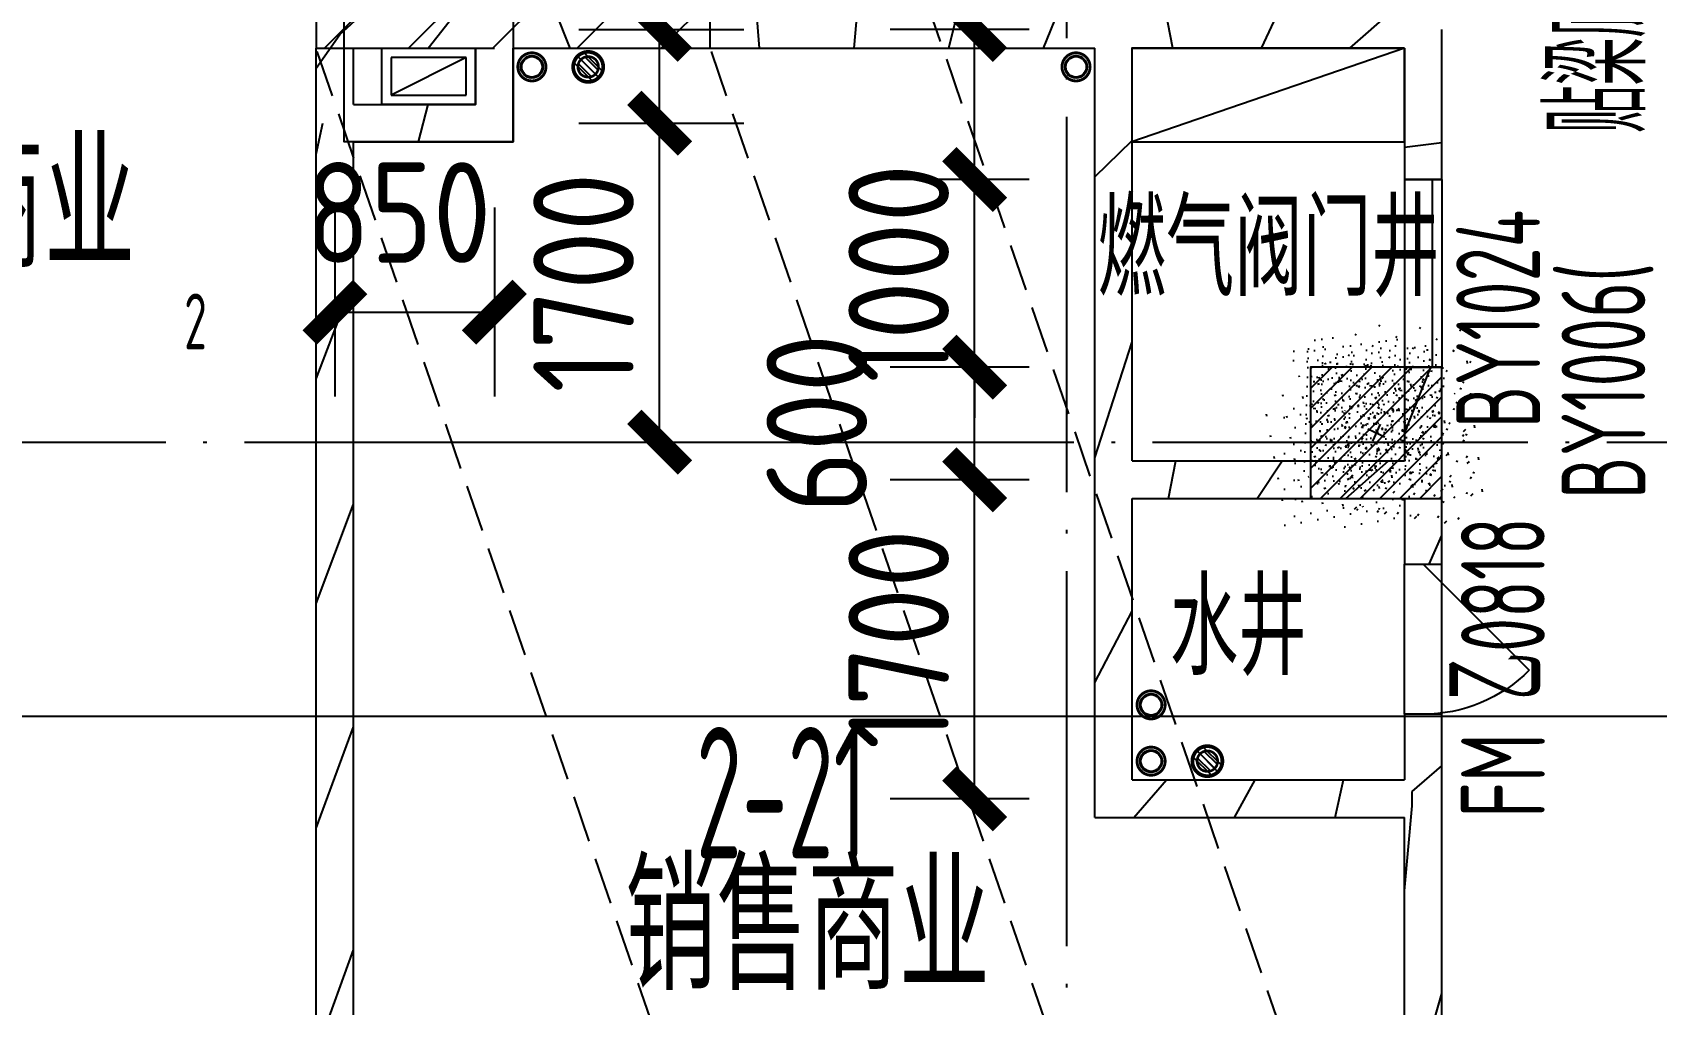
# Model space of a CAD drawing. Header units: inches. Extents: x 0 to 1813292486, y 0 to 3473589894.
# Drawn here: x 600526374 to 600535030, y 3473209421 to 3473214601 of the extents above; entities that cross this region are included whole.
import ezdxf
from ezdxf.enums import TextEntityAlignment as Align
from ezdxf.xclip import XClip

# ---------------------------------------------------------------- set-up
doc = ezdxf.new("R2010")
doc.units = ezdxf.units.IN
doc.header["$LTSCALE"] = 1000
doc.header["$MEASUREMENT"] = 0
doc.header["$XCLIPFRAME"] = 2
for name, pattern in [('AX-MALL-GIRD-200$0$DOTE', [2.4200000000000004, 2, -0.2, 0.02, -0.2]), ('AX-MALL-WALL-P02-QT$0$DASH', [0.35, 0.25, -0.1]), ('PX-MALL-P02-LG$0$CONTINOUS', [0]), ('PX-MALL-P02-LG$0$DASHED', [0.75, 0.5, -0.25])]:
    doc.linetypes.add(name, pattern=pattern)
for name, color, linetype in [('A-Anno-Note', 241, 'Continuous'), ('AX-MALL-DIM-P02$0$A-Anno-Dims', 3, 'Continuous'), ('AX-MALL-DIM-P02$0$A-Detl-Thin', 131, 'Continuous'), ('AX-MALL-GIRD-200$0$A-Grid', 222, 'AX-MALL-GIRD-200$0$DOTE'), ('AX-MALL-P02-200$0$A-Anno-Note', 241, 'Continuous'), ('AX-MALL-WALL-P02$0$A-Anno-Note', 241, 'Continuous'), ('AX-MALL-WALL-P02-QT$0$A-Detl-Patt', 8, 'Continuous'), ('AX-MALL-WALL-P02-QT$0$A-Detl-Thin', 131, 'Continuous'), ('AX-MALL-WALL-P02-QT$0$A-Wall', 2, 'Continuous'), ('AX-MALL-WALL-P02-QT$0$A-Wall-Patt', 13, 'Continuous'), ('AX-MALL-WALL-P02-QT$0$A-Wind', 4, 'Continuous'), ('AX-MALL-WORD-P02$0$A-Anno-Note', 241, 'Continuous'), ('AX-MALL-WORD-P02$0$A-Spac-Iden', 231, 'Continuous'), ('AX-MALL-WORD-P02$0$A-Wind-Iden', 11, 'Continuous'), ('AX-MALL-ZTKD-P02$0$A-Anno-Note', 241, 'Continuous'), ('MX-MALL-P02-LG$0$M-AC-DUCT-SAD', 90, 'Continuous'), ('MX-MALL-P02-LG$0$M-VT-DUCT-FLG', 40, 'Continuous'), ('MX-MALL-P02-LG$0$M-VT-DUCT-KED', 170, 'Continuous'), ('MX-MALL-P02-LG$0$M-VT-DUCT-SAD', 90, 'Continuous'), ('PX-MALL-P02-LG$0$P-Drain-Fldr', 4, 'Continuous'), ('PX-MALL-P02-LG$0$P-Drain-Fldr-ARCH', 161, 'Continuous'), ('PX-MALL-P02-LG$0$P-Drain-Fldr-W100', 4, 'Continuous'), ('PX-MALL-P02-LG$0$P-Drain-Fldr-W50', 4, 'Continuous'), ('PX-MALL-P02-LG$0$P-Pipe-Risr', 7, 'Continuous'), ('PX-MALL-P02-LG$0$P-Pipe-Risr-Arch', 6, 'Continuous'), ('PX-MALL-P02-LG$0$P-Pipe-Risr-W100', 6, 'Continuous'), ('PX-MALL-P02-LG$0$P-Pipe-Risr-W50', 6, 'Continuous'), ('PX-MALL-P02-LG$0$P-Sewr-Pipe', 123, 'PX-MALL-P02-LG$0$CONTINOUS'), ('PX-MALL-P02-LG$0$P-Wast-Pipe', 143, 'PX-MALL-P02-LG$0$DASHED'), ('PX-MALL-P02-LG$0$P-WatS-pipe', 61, 'Continuous'), ('SX-MALL-WALL-L-1F~2F$0$S-COLU', 30, 'Continuous'), ('SX-MALL-WALL-L-1F~2F$0$S-PATT-WALL', 83, 'Continuous'), ('SX-MALL-WALL-L-1F~2F$0$单形心', 4, 'Continuous')]:
    doc.layers.add(name, color=color, linetype=linetype)
doc.layers.add('MX-MALL-P02-LG$0$M-AUX-TO-ARCH', color=1, linetype='Continuous', plot=False)
doc.styles.add('AX-MALL-DIM-P02$0$_TCH_DIM_T3', font='gbenor.shx')
doc.styles.add('AX-MALL-WORD-P02$0$_TCH_SPACE', font='gbenor.shx', dxfattribs={"bigfont": 'gbcbig.shx'})
doc.styles.add('AX-MALL-WORD-P02$0$_TCH_WINDOW', font='gbenor.shx', dxfattribs={"bigfont": 'gbcbig.shx'})
doc.styles.add('AX-MALL-WORD-P02$0$STANDARD', font='gbenor.shx', dxfattribs={"bigfont": 'gbcbig.shx'})
doc.styles.add('PX-MALL-P02-LG$0$jzfz', font='gbenor.shx', dxfattribs={"bigfont": 'gbcbig.shx'})
doc.dimstyles.new('AX-MALL-DIM-P02$0$_TCH_ARCH&&180', dxfattribs={"dimtxt": 535.5, "dimasz": 270, "dimexe": 450, "dimexo": 450, "dimgap": 137.25, "dimtad": 1, "dimdec": 0, "dimzin": 0, "dimdsep": 46, "dimtxsty": 'AX-MALL-DIM-P02$0$_TCH_DIM_T3', "dimblk": 'AX-MALL-DIM-P02$0$_ArchTick', "dimcen": 0.09, "dimclrt": 7, "dimazin": 2, "dimtfac": 1, "dimtdec": 0, "dimtix": 1, "dimtmove": 2, "dimatfit": 3, "dimfxl": 500, "dimtolj": 1, "dimtzin": 0, "dimarcsym": 0})
pattern_1 = [(45, (0, 359.0227), (-353.55353201463, 353.55353201463), [])]

# ---------------------------------------------------------------- blocks, each defined once
blk = doc.blocks.new('AX-MALL-WORD-P02')
at = {"layer": 'AX-MALL-WORD-P02$0$A-Anno-Note', "style": 'AX-MALL-WORD-P02$0$STANDARD'}
for s, height, p in [('销售商业', 675.177304964539, (600332132.9436755, 3473092245.90126)), ('燃气阀门井', 506.3829787234042, (600338708.8143997, 3473089636.919229)), ('水井', 506.3829787234042, (600338364.9776108, 3473087610.214985)), ('销售商业', 675.177304964539, (600335058.386991, 3473087050.833511))]:
    blk.add_text(s, height=height, rotation=339.5681613092015, dxfattribs=at).set_placement(p)
at = {"layer": 'AX-MALL-WORD-P02$0$A-Anno-Note', "style": 'AX-MALL-WORD-P02$0$STANDARD', "width": 0.6}
blk.add_text('2-21', height=700, rotation=339.5681613092015, dxfattribs=at).set_placement((600335657.3179741, 3473087575.419177))
at = {"layer": 'AX-MALL-WORD-P02$0$A-Spac-Iden', "style": 'AX-MALL-WORD-P02$0$_TCH_SPACE', "width": 0.7}
blk.add_text('2', height=297.5, rotation=339.5681613091017, dxfattribs=at).set_placement((600334047.7163976, 3473091070.019037))
at = {"layer": 'AX-MALL-WORD-P02$0$A-Wind-Iden', "style": 'AX-MALL-WORD-P02$0$_TCH_WINDOW', "width": 0.7}
for s, height, rotation, p in [('贴梁底', 506.3829787234042, 69.56816112945486, (600341746.8900734, 3473089430.504557)), ('BY1024', 446.25, 69.56816112945486, (600340672.6995649, 3473088153.74001)), ('BY1006(', 446.25, 69.56816112945486, (600341066.6390486, 3473087604.471169)), ('0818', 446.25, 69.56816144878321, (600340280.1084954, 3473087026.495991)), ('乙', 506.3829787234042, 69.56816144878321, (600340190.0314041, 3473086784.697342)), ('FM', 446.25, 69.56816144878321, (600339971.9356589, 3473086199.251522))]:
    blk.add_text(s, height=height, rotation=rotation, dxfattribs=at).set_placement(p)
blk = doc.blocks.new('AX-MALL-GIRD-200')
at = {"layer": 'AX-MALL-GIRD-200$0$A-Grid'}
for p, q in [((600370145.4054303, 3473174495.439316), (600331415.8664808, 3473070531.712234)), ((600218521.0220362, 3473133579.090285), (600576417.0261351, 3473000252.327003))]:
    blk.add_line(p, q, dxfattribs=at)
blk = doc.blocks.new('AX-MALL-WALL-P02-QT$0$tj')
at = {"layer": 'AX-MALL-WALL-P02-QT$0$A-Detl-Patt'}
h = blk.add_hatch(dxfattribs=at)
h.set_pattern_fill('STEEL', color=256, scale=100.0000000000001, angle=50.43183869082386)
h.set_pattern_definition([(75.00000000004839, (-14278.19445574284, 156289.8254051208), (-153.3407249234246, 41.08752340989569), []), (75.00000000004839, (-14317.88195610046, 156358.5661673546), (-153.3407249234246, 41.08752340989569), [])])
edge = h.paths.add_edge_path()
edge.add_line((88101.273016572, 47666.64152574539), (87883.93542659283, 47459.84604215622))
edge.add_line((87883.93542659283, 47459.84604215622), (91571.54751467705, 43584.64122533798))
edge.add_arc((262949.389629302, 558937.705083496), 543101.4133620498, 251.6057364187558, 260.0288666978238)
edge.add_arc((172180.8466627672, -2862.146247219684), 27099.9982179492, 64.7128659603706, 96.9316049602786, ccw=False)
edge.add_arc((262948.9730309481, 558936.3205539446), 543099.9677998082, 261.6155114784545, 271.7251478115656)
edge.add_line((279298.9759148359, 16082.51663446426), (279298.9759315252, 16382.65274763107))
edge.add_arc((262948.9742454757, 558936.3204835369), 542799.9676941936, 261.62020364125146, 271.7261014454634, ccw=False)
edge.add_arc((172180.8456921196, -2862.14609140989), 27400.00151046549, 64.80631838577902, 96.83815911678944)
edge.add_arc((262949.394896181, 558937.7037490648), 542801.4137571028, 251.6136389015772, 260.02417327084333, ccw=False)
edge.add_line((91737.26096642017, 43845.69257831573), (88101.273016572, 47666.64152574539))
blk = doc.blocks.new('SX-MALL-WALL-L-1F~2F$0$BANWANG_XINGXIN')
at = {"color": 0}
for points in [[(0.7071067811865476, 0.7071067811865475), (-0.7071067811865477, -0.7071067811865475)], [(-0.7071067811865475, 0.7071067811865476), (0.7071067811865474, -0.7071067811865477)]]:
    blk.add_lwpolyline(points, dxfattribs=at)
blk = doc.blocks.new('SX-MALL-WALL-L-1F~2F')
at = {"layer": 'SX-MALL-WALL-L-1F~2F$0$S-PATT-WALL'}
h = blk.add_hatch(dxfattribs=at)
h.set_pattern_fill('钢筋混凝土', color=256, scale=15, pattern_type=2)
h.set_pattern_definition([(24.56816131876918, (600333975.7999797, 3473132187.081039), (-31.18316060756021, 68.21004687377882), []), (29.56816131876925, (600333975.7999797, 3473132187.081039), (97.53445422577846, -46.37920049590846), [11.25, -123.75]), (334.5681613187692, (600333975.7999797, 3473132187.081039), (19.88439775835759, 112.9961142864107), [9, -99]), (80.01956131876923, (600333983.9278508, 3473132183.216107), (117.4189029535321, 66.61682170576017), [9.5610285, -105.1713168]), (25.75236131876919, (600333986.2727647, 3473132215.193684), (141.3476152674957, -79.15081590010527), [16.87499999999951, -185.624999999996]), (76.20376131876925, (600333998.0517284, 3473132208.597775), (182.3878362713222, 87.98253900728311), [14.3415432, -157.75695]), (330.7523613187692, (600333986.2727647, 3473132215.193684), (182.387767611897, 87.98268144025062), [13.49999999999975, -148.499999999996]), (0.5681613187692669, (600333997.7108907, 3473132202.92913), (62.82047321120105, -87.84980446922418), [11.25, -123.75]), (305.5681613187692, (600333997.7108907, 3473132202.92913), (72.17288940056439, 89.18848105901375), [9, -99]), (51.01956131876926, (600334002.9459254, 3473132195.60831), (134.9933625470349, 1.33857134020591), [9.5610285, -105.1713168]), (17.06816131876921, (600333975.7999797, 3473132187.081039), (19.14085714793764, 46.15589493924091), [0.75, -97.8, 0.75, -100.5, 0.75, -99.375]), (347.0681613187692, (600333975.7999797, 3473132187.081039), (57.63084699394109, 41.66442757030211), [0.75, -57.3, 0.75, -95.55, 0.75, -37.875]), (307.0681613187692, (600333944.4543812, 3473132198.758194), (73.85474001336534, -31.12342331039777), [0.75, -37.5, 0.75, -117, 0.75, -155.25]), (297.0681613187692, (600333930.398059, 3473132203.994587), (87.2164167648191, -16.46683781742514), [0.75, -48.75, 0.75, -77.69999999999999, 0.75, -110.25])])
h.paths.add_polyline_path([(600340052.0301765, 3473087985.083026), (600340296.3951586, 3473088641.044729), (600339640.4334557, 3473088885.409711), (600339396.0684737, 3473088229.448008)])
at = {"layer": 'SX-MALL-WALL-L-1F~2F$0$S-COLU'}
blk.add_lwpolyline([(600340052.0301765, 3473087985.083026), (600340296.3951586, 3473088641.044729), (600339640.4334557, 3473088885.409711), (600339396.0684737, 3473088229.448008)], close=True, dxfattribs=at)
at = {"layer": 'SX-MALL-WALL-L-1F~2F$0$单形心', "xscale": 50, "yscale": 50, "zscale": 50}
blk.add_blockref('SX-MALL-WALL-L-1F~2F$0$BANWANG_XINGXIN', (600339846.2318162, 3473088435.246369), dxfattribs=at)
blk = doc.blocks.new('SX-MALL-WALL-L-2F~3F')
ref = blk.add_blockref('SX-MALL-WALL-L-1F~2F', (0, 0))
XClip(ref).set_block_clipping_path([(600349769.7341375, 3473074679.418533), (600357001.7302529, 3473071985.287766), (600356499.8725733, 3473070638.124951), (600359302.5086629, 3473069594.060767), (600362345.1765132, 3473077761.653201), (600381551.4312518, 3473070606.759726), (600391553.7259278, 3473066880.611454), (600387749.827644, 3473056669.608357), (600391632.1759799, 3473055223.319679), (600395635.5522461, 3473065969.791956), (600406982.2408491, 3473061742.817497), (600403058.8006672, 3473051210.921831), (600412723.2437257, 3473047610.6332), (600445093.3740637, 3473134503.466942), (600393055.2444371, 3473153889.197227), (600387463.4997383, 3473138878.984498), (600380158.3525343, 3473141600.366193), (600382830.751978, 3473148774.027779), (600388210.8522022, 3473146769.782572), (600390696.2253517, 3473153441.399696), (600277474.697425, 3473195619.741203), (600273446.9822528, 3473184807.934726), (600257129.111771, 3473190886.82031), (600241575.9633431, 3473149136.690594), (600258197.8999482, 3473142944.531458), (600255239.7303221, 3473135003.762026), (600263182.3271956, 3473132044.911624), (600260741.6763649, 3473125493.34496), (600269350.4970673, 3473122286.306632), (600271511.1407766, 3473128086.235537), (600286270.1853781, 3473122588.058336), (600284109.5416689, 3473116788.129431), (600282580.7823727, 3473112684.400902), (600291840.7574171, 3473109234.788475), (600290827.7957876, 3473106515.642598), (600293360.405141, 3473105572.171298), (600294731.2544166, 3473109252.0137), (600323175.4764534, 3473098655.706329), (600321336.3302773, 3473093718.790065), (600344750.773286, 3473084996.222976), (600341987.4689643, 3473077578.540671), (600344583.6790427, 3473076611.376234), (600346015.5062013, 3473080454.904757), (600351201.5612961, 3473078522.947055)])
blk = doc.blocks.new('SX-MALL-WALL-2F~3F')
blk.add_blockref('SX-MALL-WALL-L-2F~3F', (0, 0))
blk = doc.blocks.new('MX-MALL-P02-LG$0$YHJJ-P02')
at = {"layer": 'MX-MALL-P02-LG$0$M-AUX-TO-ARCH', "elevation": 2999.999999999999}
for points in [[(-64709.70742642879, -61399.99999237061), (-64709.70742976665, -62099.99999094009), (-65609.7074290514, -62099.99998998642), (-65609.70742726326, -61399.99999237061)], [(-64909.70742726326, -61599.99999189377), (-64909.70742928982, -61899.99999094009), (-65409.70742833614, -61899.99998950958), (-65409.70742869377, -61599.99999237061)]]:
    blk.add_lwpolyline(points, close=True, dxfattribs=at)
at = {"layer": 'MX-MALL-P02-LG$0$M-VT-DUCT-FLG'}
blk.add_line((-64959.70742813509, -61649.9999913422), (-65359.70742806036, -61849.99999149166), dxfattribs=at)
at = {"layer": 'MX-MALL-P02-LG$0$M-VT-DUCT-KED'}
for p, q in [((-64959.70742813509, -61649.9999913422), (-65359.70742813509, -61649.99999149166)), ((-65359.70742813509, -61649.99999149166), (-65359.70742806036, -61849.99999149166)), ((-64959.70742806036, -61849.9999913422), (-64959.70742813509, -61649.9999913422)), ((-65359.70742806036, -61849.99999149166), (-64959.70742806036, -61849.9999913422))]:
    blk.add_line(p, q, dxfattribs=at)
blk = doc.blocks.new('MX-MALL-P02-LG')
at = {"layer": 'MX-MALL-P02-LG$0$M-AC-DUCT-SAD'}
blk.add_lwpolyline([(600340702.4223077, 3473090303.878153), (600339341.9972006, 3473090810.676428), (600339167.5408295, 3473090342.374069), (600340527.9659364, 3473089835.575793)], close=True, dxfattribs=at)
blk.add_lwpolyline([(600340702.4223071, 3473090303.878151), (600339167.5408293, 3473090342.374068)], dxfattribs=at)
at = {"layer": 'MX-MALL-P02-LG$0$M-VT-DUCT-SAD', "rotation": 339.5681613187875}
blk.add_blockref('MX-MALL-P02-LG$0$YHJJ-P02', (600418393.5374048, 3473127097.242905), dxfattribs=at)
blk = doc.blocks.new('AX-MALL-WALL-P02-QT$0$$WINLIB2D$00000004')
at = {"color": 0}
for points in [[(-0.4999999999999964, 0.5000000000000142), (-0.4999999999999964, -0.4999999999999858)], [(-0.4999999999999964, 0.5000000000000142), (0.5000000000000036, 0.5000000000000142)], [(0.5000000000000036, -0.4999999999999858), (0.5000000000000036, 0.5000000000000142)], [(-0.4999999999999964, 0.240579657589322), (0.5000000000000036, 0.240579657589322)], [(-0.4999999999999964, -0.4999999999999858), (0.5000000000000036, -0.4999999999999858)]]:
    blk.add_lwpolyline(points, dxfattribs=at)
blk = doc.blocks.new('AX-MALL-WALL-P02-QT$0$$DorLib2D$00000114')
at = {"color": 0}
blk.add_line((0.4999999999999964, 3.552713678800501e-15), (-0.2071067811864751, 0.7071067811864857), dxfattribs=at)
blk.add_arc((0.5000000000013856, -1.154631945610163e-12), 1.000000000001696, 135, 180, dxfattribs=at)
blk = doc.blocks.new('AX-MALL-WALL-P02-QT')
at = {"layer": 'AX-MALL-WALL-P02-QT$0$A-Detl-Patt', "linetype": 'AX-MALL-WALL-P02-QT$0$DASH'}
h = blk.add_hatch(dxfattribs=at)
h.set_pattern_fill('ANSI31', color=5, scale=199.9999999999999, angle=-3.81666561775622e-14)
h.set_pattern_definition([(24.56816130921802, (600185298.4270635, 3473279938.045598), (-132.0087131905358, 288.7558651210028), [])])
h.paths.add_polyline_path([(600335267.3240896, 3473092328.651565), (600337235.2091951, 3473091595.556619), (600338491.9433863, 3473094969.073939), (600336524.0582808, 3473095702.168885)])
at = {"layer": 'AX-MALL-WALL-P02-QT$0$A-Wall-Patt'}
h = blk.add_hatch(dxfattribs=at)
h.set_pattern_fill('普通砖', color=256, scale=200, style=0)
h.set_pattern_definition(pattern_1)
h.paths.add_polyline_path([(600335267.32409, 3473092328.651566), (600335395.9421878, 3473092387.451097), (600335337.1426563, 3473092516.069195)])
h = blk.add_hatch(dxfattribs=at)
h.set_pattern_fill('普通砖', color=256, scale=200, style=0)
h.set_pattern_definition(pattern_1)
h.paths.add_polyline_path([(600335252.6320435, 3473091907.270596), (600335350.0138696, 3473091977.706555), (600335454.7417192, 3473092258.832999), (600335395.9421878, 3473092387.451097), (600335267.32409, 3473092328.651566), (600335127.6869572, 3473091953.816307)])
h = blk.add_hatch(dxfattribs=at)
h.set_pattern_fill('普通砖', color=256, scale=200, style=0)
h.set_pattern_definition(pattern_1)
h.paths.add_polyline_path([(600335395.9421878, 3473092387.451097), (600335454.7417192, 3473092258.832999), (600336063.8490149, 3473092031.922659), (600336180.830685, 3473092059.485919), (600336227.3763958, 3473092184.431005), (600335524.5602856, 3473092446.250628)])
h = blk.add_hatch(dxfattribs=at)
h.set_pattern_fill('普通砖', color=256, scale=200, style=0)
h.set_pattern_definition(pattern_1)
h.paths.add_polyline_path([(600336180.830685, 3473092059.485919), (600336251.2666442, 3473091962.104093), (600339156.239899, 3473090879.916315), (600339273.2215692, 3473090907.479575), (600339319.76728, 3473091032.424661), (600336227.3763958, 3473092184.431005)])
h = blk.add_hatch(dxfattribs=at)
h.set_pattern_fill('普通砖', color=256, scale=200, style=0)
h.set_pattern_definition(pattern_1)
h.paths.add_polyline_path([(600335959.1211653, 3473091750.796215), (600336076.7202283, 3473091493.560019), (600336251.2666442, 3473091962.104093), (600336180.830685, 3473092059.485919), (600336063.8490149, 3473092031.922659)])
h = blk.add_hatch(dxfattribs=at)
h.set_pattern_fill('普通砖', color=256, scale=200, style=0)
h.set_pattern_definition(pattern_1)
h.paths.add_polyline_path([(600332180.6903054, 3473083770.51815), (600332309.3063495, 3473083815.376318), (600335280.1953036, 3473091790.288926), (600335252.6320435, 3473091907.270596), (600335127.6869571, 3473091953.816307), (600332131.1824615, 3473083910.142561)])
h = blk.add_hatch(dxfattribs=at)
h.set_pattern_fill('普通砖', color=256, scale=200, style=0)
h.set_pattern_definition(pattern_1)
h.paths.add_polyline_path([(600335252.6320435, 3473091907.270596), (600335280.1953036, 3473091790.288926), (600336076.7202283, 3473091493.560019), (600335959.1211653, 3473091750.796215), (600335350.0138696, 3473091977.706555)])
h = blk.add_hatch(dxfattribs=at)
h.set_pattern_fill('普通砖', color=256, scale=200, style=0)
h.set_pattern_definition(pattern_1)
h.paths.add_polyline_path([(600339273.2215692, 3473090907.479575), (600339343.6575284, 3473090810.097749), (600340702.4353421, 3473090303.913143), (600340799.8171684, 3473090374.349102), (600340772.2539084, 3473090491.330772), (600339319.76728, 3473091032.424661)])
h = blk.add_hatch(dxfattribs=at)
h.set_pattern_fill('普通砖', color=256, scale=200, style=0)
h.set_pattern_definition(pattern_1)
h.paths.add_polyline_path([(600338478.2714723, 3473088678.067867), (600338575.6532985, 3473088748.503826), (600339343.6575284, 3473090810.097749), (600339273.2215692, 3473090907.479575), (600339156.239899, 3473090879.916315), (600338353.3263861, 3473088724.613577)])
h = blk.add_hatch(dxfattribs=at)
h.set_pattern_fill('普通砖', color=256, scale=200, style=0)
h.set_pattern_definition(pattern_1)
h.paths.add_polyline_path([(600340702.4353421, 3473090303.913143), (600340458.0703596, 3473089647.951439), (600340645.487989, 3473089578.132873), (600340924.7622545, 3473090327.803391), (600340799.8171684, 3473090374.349102)])
h = blk.add_hatch(dxfattribs=at)
h.set_pattern_fill('普通砖', color=256, scale=200, style=0)
h.set_pattern_definition(pattern_1)
h.paths.add_polyline_path([(600338478.2714723, 3473088678.067867), (600338505.8347323, 3473088561.086196), (600339864.6125457, 3473088054.90159), (600339961.994372, 3473088125.33755), (600339934.4311122, 3473088242.31922), (600338575.6532985, 3473088748.503826)])
h = blk.add_hatch(dxfattribs=at)
h.set_pattern_fill('普通砖', color=256, scale=200, style=0)
h.set_pattern_definition(pattern_1)
h.paths.add_polyline_path([(600337724.9592891, 3473087037.854913), (600337982.1954849, 3473087155.453976), (600338505.8347323, 3473088561.086196), (600338478.2714723, 3473088678.067867), (600338353.326386, 3473088724.613577)])
h = blk.add_hatch(dxfattribs=at)
h.set_pattern_fill('普通砖', color=256, scale=200, style=0)
h.set_pattern_definition(pattern_1)
h.paths.add_polyline_path([(600340086.9394583, 3473088078.791839), (600340296.395157, 3473088641.044726), (600340108.9775277, 3473088710.863292), (600339934.4311122, 3473088242.31922), (600339961.994372, 3473088125.33755)])
h = blk.add_hatch(dxfattribs=at)
h.set_pattern_fill('普通砖', color=256, scale=200, style=0)
h.set_pattern_definition(pattern_1)
h.paths.add_polyline_path([(600339864.6125457, 3473088054.90159), (600339742.4300548, 3473087726.920739), (600339929.8476843, 3473087657.102173), (600340086.9394584, 3473088078.791839), (600339961.994372, 3473088125.33755)])
h = blk.add_hatch(dxfattribs=at)
h.set_pattern_fill('普通砖', color=256, scale=200, style=0)
h.set_pattern_definition(pattern_1)
h.paths.add_polyline_path([(600337982.1954849, 3473087155.453976), (600337724.9592891, 3473087037.854913), (600339271.1547321, 3473086461.851741), (600339368.5365583, 3473086532.2877), (600339340.9732983, 3473086649.26937)])
h = blk.add_hatch(dxfattribs=at)
h.set_pattern_fill('普通砖', color=256, scale=200, style=0)
h.set_pattern_definition(pattern_1)
h.paths.add_polyline_path([(600339493.4816446, 3473086485.741989), (600339650.5734187, 3473086907.431655), (600339463.1557893, 3473086977.250221), (600339340.9732983, 3473086649.26937), (600339368.5365583, 3473086532.2877)])
h = blk.add_hatch(dxfattribs=at)
h.set_pattern_fill('普通砖', color=256, scale=200, style=0)
h.set_pattern_definition(pattern_1)
h.paths.add_polyline_path([(600338380.96801, 3473084072.276963), (600338568.3856392, 3473084002.458396), (600339493.4816445, 3473086485.741989), (600339368.5365583, 3473086532.2877), (600339271.1547321, 3473086461.851741)])
at = {"layer": 'AX-MALL-WALL-P02-QT$0$A-Detl-Patt', "linetype": 'AX-MALL-WALL-P02-QT$0$DASH'}
for p, q in [((600337903.6827328, 3473071256.615159), (600338491.9433864, 3473094969.073939)), ((600334679.0634359, 3473068616.192784), (600335267.3240895, 3473092328.651565)), ((600336646.9485416, 3473067883.097838), (600337235.2091953, 3473091595.556619))]:
    blk.add_line(p, q, dxfattribs=at)
at = {"layer": 'AX-MALL-WALL-P02-QT$0$A-Detl-Patt', "color": 5, "linetype": 'AX-MALL-WALL-P02-QT$0$DASH'}
blk.add_lwpolyline([(600335267.3240896, 3473092328.651565), (600337235.2091951, 3473091595.556619), (600338491.9433863, 3473094969.073939), (600336524.0582808, 3473095702.168885)], close=True, dxfattribs=at)
at = {"layer": 'AX-MALL-WALL-P02-QT$0$A-Wall'}
for p, q in [((600335337.1426563, 3473092516.069195), (600335267.32409, 3473092328.651566)), ((600335127.6869572, 3473091953.816307), (600335267.32409, 3473092328.651566)), ((600335267.32409, 3473092328.651566), (600335267.32409, 3473092328.651566)), ((600335350.0138696, 3473091977.706555), (600335454.7417192, 3473092258.832999)), ((600335454.7417192, 3473092258.832999), (600336063.8490149, 3473092031.922659)), ((600335959.1211653, 3473091750.796215), (600336063.8490149, 3473092031.922659)), ((600332131.1824615, 3473083910.142561), (600335127.6869571, 3473091953.816307)), ((600335350.0138696, 3473091977.706555), (600335959.1211653, 3473091750.796215)), ((600336076.7202283, 3473091493.560019), (600336251.2666442, 3473091962.104093)), ((600336251.2666442, 3473091962.104093), (600339156.239899, 3473090879.916315)), ((600332309.3063495, 3473083815.376318), (600335280.1953036, 3473091790.288926)), ((600335280.1953036, 3473091790.288926), (600336076.7202283, 3473091493.560019)), ((600338353.3263861, 3473088724.613577), (600339156.239899, 3473090879.916315)), ((600338575.6532985, 3473088748.503826), (600339343.6575284, 3473090810.097749)), ((600339343.6575284, 3473090810.097749), (600340702.4353421, 3473090303.913143)), ((600340702.4353421, 3473090303.913143), (600340458.0703596, 3473089647.951439)), ((600340645.487989, 3473089578.132873), (600340924.7622545, 3473090327.803391)), ((600340458.0703596, 3473089647.951439), (600340645.487989, 3473089578.132873)), ((600338575.6532985, 3473088748.503826), (600339934.4311122, 3473088242.31922)), ((600337724.9592891, 3473087037.854913), (600338353.326386, 3473088724.613577)), ((600340108.9775277, 3473088710.863292), (600339934.4311122, 3473088242.31922)), ((600340086.9394583, 3473088078.791839), (600340296.395157, 3473088641.044726)), ((600340296.395157, 3473088641.044726), (600340108.9775277, 3473088710.863292)), ((600337982.1954849, 3473087155.453976), (600338505.8347323, 3473088561.086196)), ((600338505.8347323, 3473088561.086196), (600339864.6125457, 3473088054.90159)), ((600339864.6125457, 3473088054.90159), (600339742.4300548, 3473087726.920739)), ((600339929.8476843, 3473087657.102173), (600340086.9394584, 3473088078.791839)), ((600339742.4300548, 3473087726.920739), (600339929.8476843, 3473087657.102173)), ((600337982.1954849, 3473087155.453976), (600339340.9732983, 3473086649.26937)), ((600337724.9592891, 3473087037.854913), (600339271.1547321, 3473086461.851741)), ((600339463.1557893, 3473086977.250221), (600339340.9732983, 3473086649.26937)), ((600339650.5734187, 3473086907.431655), (600339463.1557893, 3473086977.250221)), ((600339493.4816446, 3473086485.741989), (600339650.5734187, 3473086907.431655)), ((600338568.3856392, 3473084002.458396), (600339493.4816445, 3473086485.741989)), ((600338380.96801, 3473084072.276963), (600339271.1547321, 3473086461.851741))]:
    blk.add_line(p, q, dxfattribs=at)
at = {"layer": 'AX-MALL-WALL-P02-QT$0$A-Wind'}
for p, q in [((600339463.1557894, 3473086977.250221), (600339742.4300547, 3473087726.920739)), ((600339650.5734189, 3473086907.431655), (600339929.8476841, 3473087657.102173))]:
    blk.add_line(p, q, dxfattribs=at)
at = {"layer": 'AX-MALL-WALL-P02-QT$0$A-Detl-Thin'}
for name in ['MX-MALL-P02-LG', 'SX-MALL-WALL-2F~3F']:
    blk.add_blockref(name, (0, 0), dxfattribs=at)
at = {"layer": 'AX-MALL-WALL-P02-QT$0$A-Detl-Thin', "rotation": 339.5681613091762}
blk.add_blockref('AX-MALL-WALL-P02-QT$0$tj', (600144118.6961328, 3473128496.287411), dxfattribs=at)
at = {"layer": 'AX-MALL-WALL-P02-QT$0$A-Wind'}
blk.add_blockref('AX-MALL-GIRD-200', (0, 0), dxfattribs=at)
at = {"layer": 'AX-MALL-WALL-P02-QT$0$A-Wind', "zscale": 200}
for name, p, xscale, yscale, rotation in [('AX-MALL-WALL-P02-QT$0$$WINLIB2D$00000004', (600340377.2327584, 3473089144.498083), -1000, -200, 69.56816130567749), ('AX-MALL-WALL-P02-QT$0$$DorLib2D$00000114', (600339696.5017368, 3473087317.176197), 800, -800, 69.56816131297681)]:
    blk.add_blockref(name, p, dxfattribs=dict(at, xscale=xscale, yscale=yscale, rotation=rotation))
blk = doc.blocks.new('AX-MALL-WALL-P02')
at = {"layer": 'AX-MALL-WALL-P02$0$A-Anno-Note'}
blk.add_blockref('AX-MALL-WORD-P02', (0, 0), dxfattribs=at)
blk.add_blockref('AX-MALL-WALL-P02-QT', (0, 0), dxfattribs=at)
blk = doc.blocks.new('PX-MALL-P02-LG$0$P-Risr')
at = {"layer": 'PX-MALL-P02-LG$0$P-Pipe-Risr-W50'}
h = blk.add_hatch(color=0, dxfattribs=at)
edge = h.paths.add_edge_path()
edge.add_ellipse((0, 0), major_axis=(47.05795628796547, 47.05795628796547), ratio=0.9999999999999695, start_angle=225.0000000000009, end_angle=405.0000000000009, ccw=False)
edge.add_ellipse((0, 0), major_axis=(47.05795628796764, 47.05795628796764), ratio=0.9999999999998785, start_angle=133.9675974886221, end_angle=225.0000000000035, ccw=False)
edge.add_line((-66.53919663240958, 1.199087783927098), (-54.4367953546693, 1.199087783927098))
edge.add_ellipse((0, 0), major_axis=(-38.50196423560672, 38.50196423560672), ratio=0.9999999999999859, start_angle=43.73814098242129, end_angle=134.9999999999996)
edge.add_ellipse((0, 0), major_axis=(38.50196423561096, 38.50196423561096), ratio=0.9999999999998216, start_angle=225.0000000000051, end_angle=405.0000000000051)
edge.add_ellipse((0, 0), major_axis=(38.50196423560679, 38.50196423560679), ratio=0.9999999999999831, start_angle=45.00000000000048, end_angle=133.7381409824204)
edge.add_line((-54.43679535467527, 1.199087783927098), (-66.53919663241555, 1.199087783927098))
edge.add_ellipse((0, 0), major_axis=(-47.05795628796762, 47.05795628796762), ratio=0.9999999999998742, start_angle=-45.00000000000358, end_angle=43.967597488629224, ccw=False)
at = {"layer": 'PX-MALL-P02-LG$0$P-Pipe-Risr-Arch', "ltscale": 0.7}
blk.add_circle((0, 0), 59.29000000000001, dxfattribs=at)
at = {"layer": 'PX-MALL-P02-LG$0$P-Pipe-Risr-W100', "color": 0, "const_width": 15}
blk.add_lwpolyline([(-75, 0, 1), (75, 0, 1)], format="xyb", close=True, dxfattribs=at)
at = {"layer": 'PX-MALL-P02-LG$0$P-Pipe-Risr-W50'}
blk.add_circle((0, 0), 54.45000000000001, dxfattribs=at)
at = {"layer": 'PX-MALL-P02-LG$0$P-Pipe-Risr', "style": 'PX-MALL-P02-LG$0$jzfz', "width": 0.6, "flags": 1}
for tag, p in [('SYS-MARK', (0.3310501334344735, -45.65933377496549)), ('RANGE', (0.3337570973526454, -45.67887874227017))]:
    blk.add_attdef(tag, text='', height=0.015625, dxfattribs=at).set_placement(p, align=Align.MIDDLE)
blk = doc.blocks.new('PX-MALL-P02-LG$0$A$C5A9C1854')
at = {"layer": 'PX-MALL-P02-LG$0$P-Drain-Fldr-W50', "ltscale": 0.7}
for p, q in [((16.81565596797736, -52.36634142627008), (-52.36634142621187, 16.81565596791916)), ((38.89087296527578, -38.89087296521757), (-38.89087296527578, 38.89087296521757)), ((52.36634142632829, -16.81565596791916), (-16.81565596786095, 52.36634142627008))]:
    blk.add_line(p, q, dxfattribs=at)
at = {"layer": 'PX-MALL-P02-LG$0$P-Drain-Fldr-W50', "ltscale": 0.7, "const_width": 13.75}
blk.add_lwpolyline([(-54.99999999994179, 0, 1), (55.00000000005821, 0, 1)], format="xyb", close=True, dxfattribs=at)
blk = doc.blocks.new('PX-MALL-P02-LG$0$A$C7D2520B3')
at = {"layer": 'PX-MALL-P02-LG$0$P-Drain-Fldr', "ltscale": 0.7}
for p, q in [((25.22348395196605, -78.54951213940512), (-78.54951213931781, 25.22348395187873)), ((58.33630944791366, -58.33630944788456), (-58.33630944791366, 58.33630944788456)), ((78.54951213949244, -25.22348395187873), (-25.22348395179142, 78.54951213940512))]:
    blk.add_line(p, q, dxfattribs=at)
at = {"layer": 'PX-MALL-P02-LG$0$P-Drain-Fldr', "ltscale": 0.7, "const_width": 20}
blk.add_lwpolyline([(5.820766091346741e-11, -80, 1), (5.820766091346741e-11, 80, 1)], format="xyb", close=True, dxfattribs=at)
blk = doc.blocks.new('PX-MALL-P02-LG$0$A$C2257314B')
at = {"layer": 'PX-MALL-P02-LG$0$P-Drain-Fldr-ARCH', "ltscale": 0.7}
for p, q in [((16.81565596797736, -52.36634142627008), (-52.36634142621187, 16.81565596791916)), ((38.89087296527578, -38.89087296521757), (-38.89087296527578, 38.89087296521757)), ((52.36634142632829, -16.81565596791916), (-16.81565596786095, 52.36634142627008))]:
    blk.add_line(p, q, dxfattribs=at)
for start, end in [(0, 180), (180, 0)]:
    blk.add_arc((5.820766091346741e-11, -1.77635683940025e-15), 55, start, end, dxfattribs=at)
blk = doc.blocks.new('PX-MALL-P02-LG$0$P-Drain-Fldr')
blk.add_blockref('PX-MALL-P02-LG$0$A$C2257314B', (0, 0))
at = {"layer": 'PX-MALL-P02-LG$0$P-Drain-Fldr-W100'}
blk.add_blockref('PX-MALL-P02-LG$0$A$C7D2520B3', (0, 0), dxfattribs=at)
at = {"layer": 'PX-MALL-P02-LG$0$P-Drain-Fldr-W50'}
blk.add_blockref('PX-MALL-P02-LG$0$A$C5A9C1854', (0, 0), dxfattribs=at)
blk = doc.blocks.new('PX-MALL-P02-LG')
at = {"layer": 'PX-MALL-P02-LG$0$P-Drain-Fldr'}
for p, rotation in [((600336591.2010586, 3473091728.77446, 2999.999999999999), 339.5681611008411), ((600338391.9401454, 3473087109.525623), 339.5681614485632)]:
    blk.add_blockref('PX-MALL-P02-LG$0$P-Drain-Fldr', p, dxfattribs=dict(at, rotation=rotation))
at = {"layer": 'PX-MALL-P02-LG$0$P-Sewr-Pipe', "ltscale": 0.7}
for p, rotation in [((600336310.0746608, 3473091833.502433, 2999.999999999999), 249.5681611008409), ((600339027.6218015, 3473090821.116784), 249.5681613599653)]:
    blk.add_blockref('PX-MALL-P02-LG$0$P-Risr', p, dxfattribs=dict(at, rotation=rotation))
at = {"layer": 'PX-MALL-P02-LG$0$P-Wast-Pipe', "ltscale": 0.7, "rotation": 249.5681614485631}
blk.add_blockref('PX-MALL-P02-LG$0$P-Risr', (600338110.8136615, 3473087214.253609), dxfattribs=at)
at = {"layer": 'PX-MALL-P02-LG$0$P-WatS-pipe', "ltscale": 0.7, "rotation": 249.5681614485631}
blk.add_blockref('PX-MALL-P02-LG$0$P-Risr', (600338215.5415109, 3473087495.380054), dxfattribs=at)
blk = doc.blocks.new('AX-MALL-ZTKD-P02')
at = {"layer": 'AX-MALL-ZTKD-P02$0$A-Anno-Note'}
blk.add_blockref('AX-MALL-GIRD-200', (0, 0), dxfattribs=at)
blk = doc.blocks.new('AX-MALL-DIM-P02$0$_ArchTick')
at = {"color": 0, "linetype": 'ByBlock', "const_width": 0.4}
blk.add_lwpolyline([(-0.5, -0.5), (0.5, 0.5)], dxfattribs=at)
blk = doc.blocks.new('*D695')
at = {"layer": 'AX-MALL-DIM-P02$0$A-Anno-Dims', "color": 0, "lineweight": -2, "transparency": 16777216}
for p, q in [((600336439.6103626, 3473091465.086343), (600337264.5719235, 3473091157.763955)), ((600336249.424444, 3473089721.80588), (600336842.8822575, 3473091314.855729)), ((600335846.1525493, 3473089872.036493), (600336671.11411, 3473089564.714105))]:
    blk.add_line(p, q, dxfattribs=at)
at = {"layer": 'AX-MALL-DIM-P02$0$A-Anno-Dims', "color": 0, "lineweight": -2, "transparency": 16777216, "xscale": 270, "yscale": 270, "zscale": 270}
for p, rotation in [((600336842.8822575, 3473091314.855729), 69.56816132235208), ((600336249.424444, 3473089721.80588), 249.5681613223521)]:
    blk.add_blockref('AX-MALL-DIM-P02$0$_ArchTick', p, dxfattribs=dict(at, rotation=rotation))
at = {"layer": 'AX-MALL-DIM-P02$0$A-Anno-Dims', "color": 7, "transparency": 16777216, "insert": (600336166.6326511, 3473090659.7134), "char_height": 535.5, "attachment_point": 5, "rotation": 69.56816132235208, "style": 'AX-MALL-DIM-P02$0$_TCH_DIM_T3'}
blk.add_mtext('\\A1;1700', dxfattribs=at)
blk = doc.blocks.new('*D696')
at = {"layer": 'AX-MALL-DIM-P02$0$A-Anno-Dims', "color": 0, "lineweight": -2, "transparency": 16777216}
for p, q in [((600336614.1567771, 3473091933.630413), (600337439.1183378, 3473091626.308024)), ((600336842.8822576, 3473091314.85573), (600337017.4286717, 3473091783.399799)), ((600336439.6103631, 3473091465.086343), (600337264.5719236, 3473091157.763955))]:
    blk.add_line(p, q, dxfattribs=at)
at = {"layer": 'AX-MALL-DIM-P02$0$A-Anno-Dims', "color": 0, "lineweight": -2, "transparency": 16777216, "xscale": 270, "yscale": 270, "zscale": 270}
for p, rotation in [((600337017.4286717, 3473091783.399799), 69.56816132184328), ((600336842.8822576, 3473091314.85573), 249.5681613218433)]:
    blk.add_blockref('AX-MALL-DIM-P02$0$_ArchTick', p, dxfattribs=dict(at, rotation=rotation))
at = {"layer": 'AX-MALL-DIM-P02$0$A-Anno-Dims', "color": 7, "transparency": 16777216, "insert": (600336719.4985104, 3473092504.735657), "char_height": 535.5, "attachment_point": 5, "rotation": 69.56816132184328, "style": 'AX-MALL-DIM-P02$0$_TCH_DIM_T3'}
blk.add_mtext('\\A1;500', dxfattribs=at)
blk = doc.blocks.new('*D1467')
at = {"layer": 'AX-MALL-DIM-P02$0$A-Anno-Dims', "color": 0, "lineweight": -2, "transparency": 16777216}
for p, q in [((600338025.3431073, 3473088846.783659), (600337331.6149843, 3473089105.209614)), ((600337159.8664302, 3473087355.070488), (600337753.3062664, 3473088948.122178)), ((600337431.9032712, 3473087253.731969), (600336738.175148, 3473087512.157924))]:
    blk.add_line(p, q, dxfattribs=at)
at = {"layer": 'AX-MALL-DIM-P02$0$A-Anno-Dims', "color": 0, "lineweight": -2, "transparency": 16777216, "xscale": 270, "yscale": 270, "zscale": 270}
for p, rotation in [((600337753.3062664, 3473088948.122178), 69.56875074451207), ((600337159.8664302, 3473087355.070488), 249.568750744512)]:
    blk.add_blockref('AX-MALL-DIM-P02$0$_ArchTick', p, dxfattribs=dict(at, rotation=rotation))
at = {"layer": 'AX-MALL-DIM-P02$0$A-Anno-Dims', "color": 7, "transparency": 16777216, "insert": (600337077.064194, 3473088292.975026), "char_height": 535.5, "attachment_point": 5, "rotation": 69.56875074451207, "style": 'AX-MALL-DIM-P02$0$_TCH_DIM_T3'}
blk.add_mtext('\\A1;1700', dxfattribs=at)
blk = doc.blocks.new('*D1468')
at = {"layer": 'AX-MALL-DIM-P02$0$A-Anno-Dims', "color": 0, "lineweight": -2, "transparency": 16777216}
for p, q in [((600338234.791572, 3473089409.034808), (600337541.0634485, 3473089667.460763)), ((600337753.3062665, 3473088948.122179), (600337962.7547307, 3473089510.373327)), ((600338025.3431078, 3473088846.783659), (600337331.6149844, 3473089105.209614))]:
    blk.add_line(p, q, dxfattribs=at)
at = {"layer": 'AX-MALL-DIM-P02$0$A-Anno-Dims', "color": 0, "lineweight": -2, "transparency": 16777216, "xscale": 270, "yscale": 270, "zscale": 270}
for p, rotation in [((600337962.7547307, 3473089510.373327), 69.56875074857588), ((600337753.3062665, 3473088948.122179), 249.5687507485759)]:
    blk.add_blockref('AX-MALL-DIM-P02$0$_ArchTick', p, dxfattribs=dict(at, rotation=rotation))
at = {"layer": 'AX-MALL-DIM-P02$0$A-Anno-Dims', "color": 7, "transparency": 16777216, "insert": (600337069.467801, 3473089523.001258), "char_height": 535.5, "attachment_point": 5, "rotation": 69.56875074857588, "style": 'AX-MALL-DIM-P02$0$_TCH_DIM_T3'}
blk.add_mtext('\\A1;600', dxfattribs=at)
blk = doc.blocks.new('*D1469')
at = {"layer": 'AX-MALL-DIM-P02$0$A-Anno-Dims', "color": 0, "lineweight": -2, "transparency": 16777216}
for p, q in [((600338311.8361864, 3473090447.460406), (600338406.0886478, 3473090700.475175)), ((600338583.8730274, 3473090346.121887), (600337890.1449043, 3473090604.547842)), ((600337962.7547309, 3473089510.373328), (600338311.8361864, 3473090447.460406)), ((600338234.7915721, 3473089409.034809), (600337541.0634488, 3473089667.460764)), ((600337962.7547309, 3473089510.373328), (600337868.5022693, 3473089257.358559))]:
    blk.add_line(p, q, dxfattribs=at)
at = {"layer": 'AX-MALL-DIM-P02$0$A-Anno-Dims', "color": 0, "lineweight": -2, "transparency": 16777216, "xscale": 270, "yscale": 270, "zscale": 270}
for p, rotation in [((600338311.8361864, 3473090447.460406), 249.568750745827), ((600337962.7547309, 3473089510.373328), 69.56875074582706)]:
    blk.add_blockref('AX-MALL-DIM-P02$0$_ArchTick', p, dxfattribs=dict(at, rotation=rotation))
at = {"layer": 'AX-MALL-DIM-P02$0$A-Anno-Dims', "color": 7, "transparency": 16777216, "insert": (600337757.7733054, 3473090120.295559), "char_height": 535.5, "attachment_point": 5, "rotation": 69.56875074582702, "style": 'AX-MALL-DIM-P02$0$_TCH_DIM_T3'}
blk.add_mtext('\\A1;1000', dxfattribs=at)
blk = doc.blocks.new('*D1470')
at = {"layer": 'AX-MALL-DIM-P02$0$A-Anno-Dims', "color": 0, "lineweight": -2, "transparency": 16777216}
for p, q in [((600338863.1470237, 3473091095.815259), (600338169.4189005, 3473091354.241213)), ((600338311.836186, 3473090447.460405), (600338591.1101826, 3473091197.153777)), ((600338583.8730272, 3473090346.121886), (600337890.1449039, 3473090604.547841))]:
    blk.add_line(p, q, dxfattribs=at)
at = {"layer": 'AX-MALL-DIM-P02$0$A-Anno-Dims', "color": 0, "lineweight": -2, "transparency": 16777216, "xscale": 270, "yscale": 270, "zscale": 270}
for p, rotation in [((600338591.1101826, 3473091197.153777), 69.56875074563519), ((600338311.836186, 3473090447.460405), 249.5687507456352)]:
    blk.add_blockref('AX-MALL-DIM-P02$0$_ArchTick', p, dxfattribs=dict(at, rotation=rotation))
at = {"layer": 'AX-MALL-DIM-P02$0$A-Anno-Dims', "color": 7, "transparency": 16777216, "insert": (600338293.1726012, 3473091918.486572), "char_height": 535.5, "attachment_point": 5, "rotation": 69.56875074563519, "style": 'AX-MALL-DIM-P02$0$_TCH_DIM_T3'}
blk.add_mtext('\\A1;800', dxfattribs=at)
blk = doc.blocks.new('*D1480')
at = {"layer": 'AX-MALL-DIM-P02$0$A-Anno-Dims', "color": 0, "lineweight": -2, "transparency": 16777216}
for p, q in [((600335064.3039973, 3473091497.217357), (600334712.6229343, 3473090553.181486)), ((600335860.8289219, 3473091200.48845), (600335509.147859, 3473090256.452579)), ((600334869.7147088, 3473090974.871152), (600335666.2396334, 3473090678.142245))]:
    blk.add_line(p, q, dxfattribs=at)
at = {"layer": 'AX-MALL-DIM-P02$0$A-Anno-Dims', "color": 0, "lineweight": -2, "transparency": 16777216, "xscale": 270, "yscale": 270, "zscale": 270}
for p, rotation in [((600334869.7147088, 3473090974.871152), 159.5681612979168), ((600335666.2396334, 3473090678.142245), 339.5681612979168)]:
    blk.add_blockref('AX-MALL-DIM-P02$0$_ArchTick', p, dxfattribs=dict(at, rotation=rotation))
at = {"layer": 'AX-MALL-DIM-P02$0$A-Anno-Dims', "color": 7, "transparency": 16777216, "insert": (600335373.1583757, 3473091353.972548), "char_height": 535.5, "attachment_point": 5, "rotation": 339.56816129791684, "style": 'AX-MALL-DIM-P02$0$_TCH_DIM_T3'}
blk.add_mtext('\\A1;850', dxfattribs=at)
blk = doc.blocks.new('AX-MALL-DIM-P02')
at = {"layer": 'AX-MALL-DIM-P02$0$A-Detl-Thin'}
blk.add_blockref('AX-MALL-ZTKD-P02', (-2.384185791015625e-06, 9.5367431640625e-07), dxfattribs=at)
at = {"layer": 'AX-MALL-DIM-P02$0$A-Anno-Dims'}
for base, p1, p2, angle, picture, middle in [((600337017.4286717, 3473091783.399799), (600336017.9206966, 3473091622.178117), (600336192.467111, 3473092090.722187), 69.56816134091822, '*D696', (600336719.4985104, 3473092504.735657)), ((600338591.1101826, 3473091197.153777), (600339005.5643095, 3473090189.034451), (600339284.8383061, 3473090938.727823), 69.56875073371398, '*D1470', (600338293.1726012, 3473091918.486572)), ((600335666.2396334, 3473090678.142245), (600335221.3957716, 3473091918.907023), (600336017.9206964, 3473091622.178116), 339.56816129791684, '*D1480', (600335373.1583757, 3473091353.972548)), ((600337962.7547307, 3473089510.373327), (600338447.0343899, 3473088689.696223), (600338656.4828541, 3473089251.947372), 69.56875074857588, '*D1468', (600337069.467801, 3473089523.001258))]:
    dim = blk.add_linear_dim(base=base, p1=p1, p2=p2, angle=angle, dimstyle='AX-MALL-DIM-P02$0$_TCH_ARCH&&180', dxfattribs=at)
    dim.commit()
    dim.dimension.update_dxf_attribs({"geometry": picture, "text_midpoint": middle, "dimtype": 129})
for p1, p2, distance, picture, middle in [((600335424.462883, 3473090029.128267), (600336017.9206966, 3473091622.178117), -880.3457427915383, '*D695', (600336166.6326511, 3473090659.7134)), ((600338656.4828541, 3473089251.947372), (600339005.5643095, 3473090189.034451), 740.2990496147778, '*D1469', (600337757.7733054, 3473090120.295559)), ((600337853.5945535, 3473087096.644534), (600338447.0343899, 3473088689.696223), 740.2990501163638, '*D1467', (600337077.064194, 3473088292.975026))]:
    dim = blk.add_aligned_dim(p1=p1, p2=p2, distance=distance, dimstyle='AX-MALL-DIM-P02$0$_TCH_ARCH&&180', dxfattribs=at)
    dim.commit()
    dim.dimension.update_dxf_attribs({"geometry": picture, "text_midpoint": middle})
blk = doc.blocks.new('AX-MALL-P02-200')
at = {"layer": 'AX-MALL-P02-200$0$A-Anno-Note'}
blk.add_blockref('AX-MALL-WALL-P02', (0, 0), dxfattribs=at)
for name in ['AX-MALL-DIM-P02', 'PX-MALL-P02-LG']:
    blk.add_blockref(name, (0, 0), dxfattribs=at)

msp = doc.modelspace()

# ---------------------------------------------------------------- block references
at = {"layer": 'A-Anno-Note', "rotation": 20.43183869077545}
msp.add_blockref('AX-MALL-P02-200', (1250392458.527329, 9048125.682563305), dxfattribs=at)

doc.saveas('drawing.dxf')
